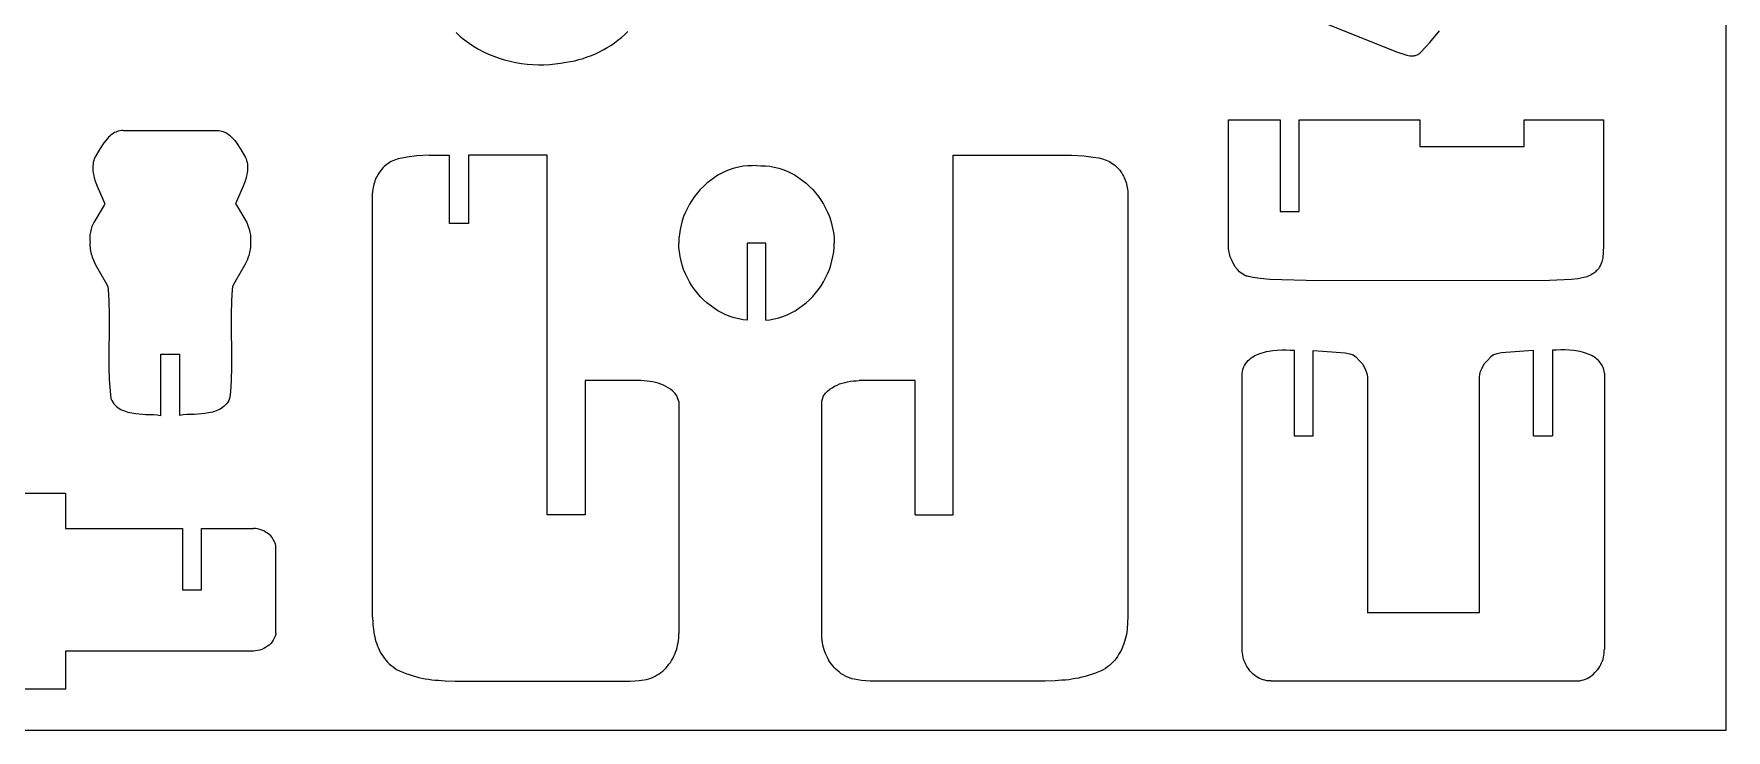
# Model space of a CAD drawing. Extents: x -103 to 103, y -133 to 133.
# Drawn here: x -0.1 to 103.5, y -133.2 to -90.6 of the extents above; entities that cross this region are included whole.
import ezdxf

# ---------------------------------------------------------------- set-up
doc = ezdxf.new("R2010")
doc.units = 0
doc.header["$MEASUREMENT"] = 0
doc.layers.get('0').update_dxf_attribs({"linetype": 'CONTINUOUS'})

msp = doc.modelspace()

# ---------------------------------------------------------------- linework, layer by layer
for p, q in [((103.5, -133.17), (103.5, -6.83)), ((78.68, -89.82), (83.21, -91.64)), ((25.75, -90.5), (26, -90.73)), ((26, -90.73), (26.26, -90.95)), ((26.26, -90.95), (26.54, -91.15)), ((26.54, -91.15), (26.82, -91.34)), ((35.22, -91.28), (35.44, -91.13)), ((35.44, -91.13), (35.66, -90.97)), ((35.66, -90.97), (35.87, -90.8)), ((35.87, -90.8), (36.07, -90.62)), ((36.07, -90.62), (36.27, -90.44)), ((84.83, -91.67), (85.36, -91.11)), ((85.36, -91.11), (85.96, -90.4)), ((26.82, -91.34), (27.12, -91.51)), ((27.12, -91.51), (27.43, -91.67)), ((27.43, -91.67), (27.74, -91.82)), ((27.74, -91.82), (28.06, -91.95)), ((28.06, -91.95), (28.39, -92.06)), ((28.39, -92.06), (28.72, -92.17)), ((28.72, -92.17), (29.06, -92.25)), ((33.01, -92.22), (33.27, -92.15)), ((33.27, -92.15), (33.53, -92.08)), ((33.53, -92.08), (33.78, -91.99)), ((33.78, -91.99), (34.03, -91.9)), ((34.03, -91.9), (34.28, -91.79)), ((34.28, -91.79), (34.52, -91.68)), ((34.52, -91.68), (34.76, -91.56)), ((34.76, -91.56), (34.99, -91.42)), ((34.99, -91.42), (35.22, -91.28)), ((83.21, -91.64), (83.26, -91.66)), ((83.26, -91.66), (83.96, -91.89)), ((83.96, -91.89), (84.13, -91.92)), ((84.13, -91.92), (84.25, -91.93)), ((84.25, -91.93), (84.37, -91.92)), ((84.37, -91.92), (84.42, -91.91)), ((84.42, -91.91), (84.48, -91.9)), ((84.48, -91.9), (84.53, -91.88)), ((84.53, -91.88), (84.58, -91.86)), ((84.58, -91.86), (84.64, -91.83)), ((84.64, -91.83), (84.69, -91.8)), ((84.69, -91.8), (84.74, -91.76)), ((84.74, -91.76), (84.79, -91.72)), ((84.79, -91.72), (84.83, -91.67)), ((29.06, -92.25), (29.4, -92.33)), ((29.4, -92.33), (29.75, -92.39)), ((29.75, -92.39), (30.09, -92.43)), ((30.09, -92.43), (30.44, -92.46)), ((30.44, -92.46), (30.79, -92.47)), ((30.79, -92.47), (31.13, -92.47)), ((31.13, -92.47), (31.48, -92.45)), ((31.48, -92.45), (31.82, -92.42)), ((31.82, -92.42), (32.15, -92.37)), ((32.15, -92.37), (32.48, -92.31)), ((32.48, -92.31), (32.75, -92.27)), ((32.75, -92.27), (33.01, -92.22)), ((73.03, -103.73), (73.03, -95.83)), ((73.03, -95.83), (76.19, -95.83)), ((76.19, -95.83), (76.19, -101.44)), ((77.36, -101.44), (77.36, -95.83)), ((77.36, -95.83), (84.74, -95.83)), ((84.74, -95.83), (84.74, -97.47)), ((91.14, -95.83), (96, -95.83)), ((91.14, -97.47), (91.14, -95.83)), ((96, -95.83), (96, -103.5)), ((4.18, -97.25), (3.92, -97.65)), ((4.3, -97.1), (4.18, -97.25)), ((4.42, -96.96), (4.3, -97.1)), ((4.48, -96.89), (4.42, -96.96)), ((4.55, -96.83), (4.48, -96.89)), ((4.62, -96.77), (4.55, -96.83)), ((4.69, -96.72), (4.62, -96.77)), ((4.76, -96.67), (4.69, -96.72)), ((4.84, -96.62), (4.76, -96.67)), ((4.92, -96.59), (4.84, -96.62)), ((5, -96.55), (4.92, -96.59)), ((5.09, -96.53), (5, -96.55)), ((5.17, -96.51), (5.09, -96.53)), ((5.26, -96.49), (5.17, -96.51)), ((5.36, -96.49), (5.26, -96.49)), ((5.36, -96.49), (11.13, -96.49)), ((11.13, -96.49), (11.23, -96.49)), ((11.23, -96.49), (11.32, -96.51)), ((11.32, -96.51), (11.41, -96.53)), ((11.41, -96.53), (11.49, -96.55)), ((11.49, -96.55), (11.57, -96.59)), ((11.57, -96.59), (11.65, -96.62)), ((11.65, -96.62), (11.73, -96.67)), ((11.73, -96.67), (11.8, -96.72)), ((11.8, -96.72), (11.87, -96.77)), ((11.87, -96.77), (11.94, -96.83)), ((11.94, -96.83), (12.01, -96.89)), ((12.01, -96.89), (12.07, -96.96)), ((12.07, -96.96), (12.2, -97.1)), ((12.2, -97.1), (12.31, -97.25)), ((12.31, -97.25), (12.57, -97.65)), ((3.57, -98.33), (3.54, -98.44)), ((3.6, -98.23), (3.57, -98.33)), ((3.64, -98.13), (3.6, -98.23)), ((3.69, -98.03), (3.64, -98.13)), ((3.92, -97.65), (3.69, -98.03)), ((12.57, -97.65), (12.8, -98.03)), ((12.8, -98.03), (12.85, -98.13)), ((12.85, -98.13), (12.89, -98.23)), ((12.89, -98.23), (12.92, -98.33)), ((12.92, -98.33), (12.95, -98.44)), ((21.78, -98.39), (21.68, -98.44)), ((21.87, -98.34), (21.78, -98.39)), ((21.97, -98.3), (21.87, -98.34)), ((22.2, -98.23), (21.97, -98.3)), ((22.42, -98.18), (22.2, -98.23)), ((22.76, -98.11), (22.42, -98.18)), ((23.34, -98.04), (22.76, -98.11)), ((24.1, -98), (23.34, -98.04)), ((24.1, -98), (25.34, -98)), ((25.34, -102.17), (25.34, -98)), ((31.33, -98), (26.5, -98)), ((26.5, -98), (26.5, -102.17)), ((31.33, -120), (31.33, -98)), ((56.18, -120), (56.18, -98)), ((56.18, -98), (63.42, -98)), ((63.42, -98), (64.17, -98.04)), ((64.17, -98.04), (64.75, -98.11)), ((64.75, -98.11), (65.09, -98.17)), ((65.09, -98.17), (65.32, -98.23)), ((65.32, -98.23), (65.54, -98.3)), ((65.54, -98.3), (65.64, -98.34)), ((65.64, -98.34), (65.74, -98.39)), ((65.74, -98.39), (65.83, -98.44)), ((84.74, -97.47), (91.14, -97.47)), ((3.52, -98.64), (3.51, -98.75)), ((3.51, -98.75), (3.51, -98.85)), ((3.51, -98.85), (3.52, -98.96)), ((3.53, -98.54), (3.52, -98.64)), ((3.52, -98.96), (3.53, -99.06)), ((3.54, -98.44), (3.53, -98.54)), ((3.53, -99.06), (3.55, -99.17)), ((3.55, -99.17), (3.57, -99.27)), ((3.57, -99.27), (3.6, -99.38)), ((3.6, -99.38), (3.66, -99.59)), ((12.9, -99.38), (12.83, -99.59)), ((12.92, -99.27), (12.9, -99.38)), ((12.94, -99.17), (12.92, -99.27)), ((12.96, -99.06), (12.94, -99.17)), ((12.95, -98.44), (12.97, -98.54)), ((12.97, -98.96), (12.96, -99.06)), ((12.97, -98.54), (12.98, -98.64)), ((12.98, -98.85), (12.97, -98.96)), ((12.98, -98.64), (12.98, -98.75)), ((12.98, -98.75), (12.98, -98.85)), ((20.86, -99.37), (20.82, -99.47)), ((20.91, -99.28), (20.86, -99.37)), ((20.96, -99.19), (20.91, -99.28)), ((21.02, -99.1), (20.96, -99.19)), ((21.08, -99.01), (21.02, -99.1)), ((21.14, -98.93), (21.08, -99.01)), ((21.2, -98.85), (21.14, -98.93)), ((21.27, -98.77), (21.2, -98.85)), ((21.35, -98.69), (21.27, -98.77)), ((21.43, -98.63), (21.35, -98.69)), ((21.51, -98.56), (21.43, -98.63)), ((21.59, -98.5), (21.51, -98.56)), ((21.68, -98.44), (21.59, -98.5)), ((41.54, -99.38), (41.32, -99.54)), ((41.77, -99.23), (41.54, -99.38)), ((42.02, -99.1), (41.77, -99.23)), ((42.26, -98.98), (42.02, -99.1)), ((42.52, -98.88), (42.26, -98.98)), ((42.78, -98.8), (42.52, -98.88)), ((43.05, -98.73), (42.78, -98.8)), ((43.32, -98.68), (43.05, -98.73)), ((43.6, -98.65), (43.32, -98.68)), ((43.88, -98.64), (43.6, -98.65)), ((44.14, -98.63), (43.88, -98.64)), ((44.14, -98.63), (44.4, -98.64)), ((44.4, -98.64), (44.68, -98.65)), ((44.68, -98.65), (44.96, -98.68)), ((44.96, -98.68), (45.23, -98.73)), ((45.23, -98.73), (45.5, -98.8)), ((45.5, -98.8), (45.76, -98.88)), ((45.76, -98.88), (46.02, -98.98)), ((46.02, -98.98), (46.27, -99.1)), ((46.27, -99.1), (46.51, -99.23)), ((46.51, -99.23), (46.74, -99.38)), ((46.74, -99.38), (46.96, -99.54)), ((65.83, -98.44), (65.92, -98.5)), ((65.92, -98.5), (66.01, -98.56)), ((66.01, -98.56), (66.09, -98.62)), ((66.09, -98.62), (66.16, -98.69)), ((66.16, -98.69), (66.24, -98.77)), ((66.24, -98.77), (66.31, -98.84)), ((66.31, -98.84), (66.38, -98.92)), ((66.38, -98.92), (66.44, -99.01)), ((66.44, -99.01), (66.5, -99.09)), ((66.5, -99.09), (66.55, -99.18)), ((66.55, -99.18), (66.6, -99.28)), ((66.6, -99.28), (66.65, -99.37)), ((66.65, -99.37), (66.69, -99.47)), ((3.66, -99.59), (3.77, -99.9)), ((3.77, -99.9), (4.12, -100.69)), ((12.72, -99.9), (12.37, -100.69)), ((12.83, -99.59), (12.72, -99.9)), ((20.64, -100.19), (20.63, -100.3)), ((20.63, -126.25), (20.63, -100.3)), ((20.65, -100.09), (20.64, -100.19)), ((20.67, -99.98), (20.65, -100.09)), ((20.69, -99.88), (20.67, -99.98)), ((20.72, -99.77), (20.69, -99.88)), ((20.75, -99.67), (20.72, -99.77)), ((20.78, -99.57), (20.75, -99.67)), ((20.82, -99.47), (20.78, -99.57)), ((40.52, -100.31), (40.35, -100.53)), ((40.7, -100.1), (40.52, -100.31)), ((40.9, -99.91), (40.7, -100.1)), ((41.1, -99.72), (40.9, -99.91)), ((41.32, -99.54), (41.1, -99.72)), ((46.96, -99.54), (47.18, -99.72)), ((47.18, -99.72), (47.38, -99.91)), ((47.38, -99.91), (47.58, -100.1)), ((47.58, -100.1), (47.76, -100.31)), ((47.76, -100.31), (47.93, -100.53)), ((66.69, -99.47), (66.73, -99.57)), ((66.73, -99.57), (66.76, -99.67)), ((66.76, -99.67), (66.79, -99.77)), ((66.79, -99.77), (66.82, -99.87)), ((66.82, -99.87), (66.84, -99.98)), ((66.84, -99.98), (66.86, -100.08)), ((66.86, -100.08), (66.87, -100.19)), ((66.87, -100.19), (66.88, -100.3)), ((66.88, -100.3), (66.88, -126.25)), ((4.2, -101.05), (3.57, -102.12)), ((4.12, -100.69), (4.24, -100.97)), ((4.24, -100.97), (4.2, -101.05)), ((12.37, -100.69), (12.25, -100.97)), ((12.25, -100.97), (12.3, -101.05)), ((12.3, -101.05), (12.93, -102.12)), ((39.79, -101.49), (39.68, -101.75)), ((39.91, -101.24), (39.79, -101.49)), ((40.04, -101), (39.91, -101.24)), ((40.19, -100.76), (40.04, -101)), ((40.35, -100.53), (40.19, -100.76)), ((47.93, -100.53), (48.09, -100.76)), ((48.09, -100.76), (48.24, -101)), ((48.24, -101), (48.37, -101.24)), ((48.37, -101.24), (48.49, -101.49)), ((48.49, -101.49), (48.6, -101.75)), ((76.19, -101.44), (77.36, -101.44)), ((3.41, -102.53), (3.36, -102.7)), ((3.46, -102.37), (3.41, -102.53)), ((3.57, -102.12), (3.46, -102.37)), ((12.93, -102.12), (13.03, -102.37)), ((13.03, -102.37), (13.09, -102.53)), ((13.09, -102.53), (13.13, -102.7)), ((26.5, -102.17), (25.34, -102.17)), ((39.46, -102.55), (39.42, -102.82)), ((39.52, -102.28), (39.46, -102.55)), ((39.59, -102.01), (39.52, -102.28)), ((39.68, -101.75), (39.59, -102.01)), ((48.6, -101.75), (48.69, -102.01)), ((48.69, -102.01), (48.76, -102.28)), ((48.76, -102.28), (48.82, -102.55)), ((48.82, -102.55), (48.87, -102.82)), ((3.33, -102.87), (3.32, -102.96)), ((3.32, -102.96), (3.32, -103.05)), ((3.32, -103.05), (3.32, -103.14)), ((3.32, -103.14), (3.33, -103.24)), ((3.35, -102.79), (3.33, -102.87)), ((3.33, -103.24), (3.34, -103.33)), ((3.34, -103.33), (3.33, -103.44)), ((3.33, -103.44), (3.33, -103.54)), ((3.33, -103.54), (3.34, -103.65)), ((3.36, -102.7), (3.35, -102.79)), ((13.13, -102.7), (13.15, -102.79)), ((13.15, -102.79), (13.16, -102.87)), ((13.16, -102.87), (13.17, -102.96)), ((13.17, -103.24), (13.16, -103.33)), ((13.16, -103.33), (13.16, -103.44)), ((13.16, -103.44), (13.16, -103.54)), ((13.16, -103.54), (13.16, -103.65)), ((13.17, -102.96), (13.17, -103.05)), ((13.17, -103.05), (13.17, -103.14)), ((13.17, -103.14), (13.17, -103.24)), ((39.39, -103.1), (39.38, -103.37)), ((39.39, -103.65), (39.38, -103.37)), ((39.42, -102.82), (39.39, -103.1)), ((43.56, -103.37), (43.56, -108.09)), ((44.72, -103.37), (43.56, -103.37)), ((44.72, -108.09), (44.72, -103.37)), ((48.87, -102.82), (48.89, -103.1)), ((48.89, -103.1), (48.9, -103.37)), ((48.89, -103.65), (48.9, -103.37)), ((96, -103.56), (95.94, -104.28)), ((96, -103.5), (96, -103.56)), ((3.34, -103.65), (3.35, -103.75)), ((3.35, -103.75), (3.36, -103.85)), ((3.36, -103.85), (3.38, -103.95)), ((3.38, -103.95), (3.41, -104.05)), ((3.41, -104.05), (3.44, -104.14)), ((3.44, -104.14), (3.47, -104.24)), ((3.47, -104.24), (3.55, -104.42)), ((3.55, -104.42), (3.68, -104.7)), ((12.95, -104.42), (12.82, -104.7)), ((13.02, -104.24), (12.95, -104.42)), ((13.06, -104.14), (13.02, -104.24)), ((13.08, -104.05), (13.06, -104.14)), ((13.11, -103.95), (13.08, -104.05)), ((13.13, -103.85), (13.11, -103.95)), ((13.15, -103.75), (13.13, -103.85)), ((13.16, -103.65), (13.15, -103.75)), ((39.42, -103.92), (39.39, -103.65)), ((39.46, -104.2), (39.42, -103.92)), ((39.52, -104.47), (39.46, -104.2)), ((39.59, -104.73), (39.52, -104.47)), ((48.69, -104.73), (48.76, -104.47)), ((48.76, -104.47), (48.82, -104.2)), ((48.82, -104.2), (48.87, -103.92)), ((48.87, -103.92), (48.89, -103.65)), ((73.14, -104.21), (73.03, -103.73)), ((73.26, -104.47), (73.14, -104.21)), ((73.43, -104.8), (73.26, -104.47)), ((95.88, -104.53), (95.81, -104.72)), ((95.94, -104.28), (95.88, -104.53)), ((3.68, -104.7), (4.29, -105.76)), ((12.82, -104.7), (12.2, -105.76)), ((39.68, -104.99), (39.59, -104.73)), ((39.79, -105.25), (39.68, -104.99)), ((39.91, -105.5), (39.79, -105.25)), ((40.04, -105.75), (39.91, -105.5)), ((48.24, -105.75), (48.37, -105.5)), ((48.37, -105.5), (48.49, -105.25)), ((48.49, -105.25), (48.6, -104.99)), ((48.6, -104.99), (48.69, -104.73)), ((73.59, -105), (73.43, -104.8)), ((73.71, -105.14), (73.59, -105)), ((73.81, -105.21), (73.71, -105.14)), ((73.91, -105.28), (73.81, -105.21)), ((74.02, -105.34), (73.91, -105.28)), ((74.07, -105.37), (74.02, -105.34)), ((74.13, -105.39), (74.07, -105.37)), ((74.19, -105.4), (74.13, -105.39)), ((74.26, -105.42), (74.19, -105.4)), ((74.55, -105.48), (74.26, -105.42)), ((74.98, -105.55), (74.55, -105.48)), ((75.57, -105.61), (74.98, -105.55)), ((78.52, -105.68), (75.57, -105.61)), ((92.69, -105.67), (78.52, -105.68)), ((94.04, -105.61), (92.69, -105.67)), ((94.42, -105.57), (94.04, -105.61)), ((94.61, -105.53), (94.42, -105.57)), ((94.79, -105.49), (94.61, -105.53)), ((94.88, -105.46), (94.79, -105.49)), ((94.97, -105.43), (94.88, -105.46)), ((95.06, -105.39), (94.97, -105.43)), ((95.15, -105.35), (95.06, -105.39)), ((95.23, -105.31), (95.15, -105.35)), ((95.32, -105.26), (95.23, -105.31)), ((95.4, -105.21), (95.32, -105.26)), ((95.45, -105.17), (95.4, -105.21)), ((95.51, -105.13), (95.45, -105.17)), ((95.55, -105.08), (95.51, -105.13)), ((95.6, -105.04), (95.55, -105.08)), ((95.68, -104.94), (95.6, -105.04)), ((95.75, -104.83), (95.68, -104.94)), ((95.81, -104.72), (95.75, -104.83)), ((4.29, -105.76), (4.43, -106.03)), ((4.43, -106.03), (4.47, -106.5)), ((4.47, -106.5), (4.49, -106.97)), ((12.03, -106.5), (12, -106.97)), ((12.07, -106.03), (12.03, -106.5)), ((12.2, -105.76), (12.07, -106.03)), ((40.19, -105.98), (40.04, -105.75)), ((40.35, -106.21), (40.19, -105.98)), ((40.52, -106.43), (40.35, -106.21)), ((40.7, -106.64), (40.52, -106.43)), ((40.9, -106.84), (40.7, -106.64)), ((47.38, -106.84), (47.58, -106.64)), ((47.58, -106.64), (47.76, -106.43)), ((47.76, -106.43), (47.93, -106.21)), ((47.93, -106.21), (48.09, -105.98)), ((48.09, -105.98), (48.24, -105.75)), ((4.49, -106.97), (4.51, -107.68)), ((4.51, -107.68), (4.5, -111)), ((12, -106.97), (11.98, -107.68)), ((11.98, -107.68), (12, -111)), ((41.1, -107.02), (40.9, -106.84)), ((41.32, -107.2), (41.1, -107.02)), ((41.54, -107.36), (41.32, -107.2)), ((41.77, -107.51), (41.54, -107.36)), ((42.02, -107.64), (41.77, -107.51)), ((42.26, -107.76), (42.02, -107.64)), ((46.02, -107.76), (46.27, -107.64)), ((46.27, -107.64), (46.51, -107.51)), ((46.51, -107.51), (46.74, -107.36)), ((46.74, -107.36), (46.96, -107.2)), ((46.96, -107.2), (47.18, -107.02)), ((47.18, -107.02), (47.38, -106.84)), ((42.52, -107.86), (42.26, -107.76)), ((42.78, -107.95), (42.52, -107.86)), ((43.05, -108.01), (42.78, -107.95)), ((43.32, -108.06), (43.05, -108.01)), ((43.56, -108.09), (43.32, -108.06)), ((44.72, -108.09), (44.96, -108.06)), ((44.96, -108.06), (45.23, -108.01)), ((45.23, -108.01), (45.5, -107.95)), ((45.5, -107.95), (45.76, -107.86)), ((45.76, -107.86), (46.02, -107.76)), ((7.67, -113.92), (7.67, -110.17)), ((7.67, -110.17), (8.83, -110.17)), ((8.83, -113.92), (8.83, -110.17)), ((74.02, -110.86), (74.09, -110.75)), ((74.09, -110.75), (74.16, -110.66)), ((74.16, -110.66), (74.24, -110.56)), ((74.24, -110.56), (74.33, -110.48)), ((74.33, -110.48), (74.43, -110.4)), ((74.43, -110.4), (74.53, -110.33)), ((74.53, -110.33), (74.63, -110.27)), ((74.63, -110.27), (74.74, -110.21)), ((74.74, -110.21), (74.86, -110.16)), ((74.86, -110.16), (74.98, -110.12)), ((74.98, -110.12), (75.1, -110.08)), ((75.1, -110.08), (75.23, -110.04)), ((75.23, -110.04), (75.35, -110.01)), ((75.35, -110.01), (75.49, -109.98)), ((75.49, -109.98), (75.62, -109.96)), ((75.62, -109.96), (75.75, -109.95)), ((75.75, -109.95), (76.02, -109.92)), ((76.02, -109.92), (76.29, -109.91)), ((76.29, -109.91), (76.55, -109.91)), ((76.55, -109.91), (76.8, -109.92)), ((76.8, -109.92), (77.05, -109.93)), ((77.05, -109.93), (77.05, -115.17)), ((78.21, -109.95), (78.8, -109.98)), ((78.21, -115.17), (78.21, -109.95)), ((78.8, -109.98), (80.18, -110.08)), ((80.18, -110.08), (80.46, -110.15)), ((80.46, -110.15), (80.67, -110.22)), ((80.67, -110.22), (80.82, -110.34)), ((80.82, -110.34), (81.06, -110.57)), ((81.06, -110.57), (81.23, -110.77)), ((81.23, -110.77), (81.34, -110.94)), ((88.69, -110.77), (88.59, -110.94)), ((88.86, -110.57), (88.69, -110.77)), ((89.1, -110.34), (88.86, -110.57)), ((89.25, -110.22), (89.1, -110.34)), ((89.46, -110.15), (89.25, -110.22)), ((89.74, -110.08), (89.46, -110.15)), ((91.12, -109.98), (89.74, -110.08)), ((91.71, -109.95), (91.12, -109.98)), ((91.71, -115.17), (91.71, -109.95)), ((93.12, -109.92), (92.87, -109.93)), ((92.87, -109.93), (92.87, -115.17)), ((93.37, -109.91), (93.12, -109.92)), ((93.64, -109.91), (93.37, -109.91)), ((93.9, -109.92), (93.64, -109.91)), ((94.17, -109.95), (93.9, -109.92)), ((94.3, -109.96), (94.17, -109.95)), ((94.44, -109.98), (94.3, -109.96)), ((94.57, -110.01), (94.44, -109.98)), ((94.7, -110.04), (94.57, -110.01)), ((94.82, -110.08), (94.7, -110.04)), ((94.94, -110.12), (94.82, -110.08)), ((95.06, -110.16), (94.94, -110.12)), ((95.18, -110.21), (95.06, -110.16)), ((95.29, -110.27), (95.18, -110.21)), ((95.39, -110.33), (95.29, -110.27)), ((95.5, -110.4), (95.39, -110.33)), ((95.59, -110.48), (95.5, -110.4)), ((95.68, -110.56), (95.59, -110.48)), ((95.76, -110.66), (95.68, -110.56)), ((95.83, -110.75), (95.76, -110.66)), ((95.9, -110.86), (95.83, -110.75)), ((4.5, -111), (4.52, -111.71)), ((4.52, -111.71), (4.55, -112.19)), ((11.98, -111.71), (11.95, -112.19)), ((12, -111), (11.98, -111.71)), ((37.08, -111.79), (33.66, -111.79)), ((33.66, -111.79), (33.66, -120)), ((37.26, -111.8), (37.08, -111.79)), ((37.44, -111.82), (37.26, -111.8)), ((37.62, -111.84), (37.44, -111.82)), ((37.79, -111.86), (37.62, -111.84)), ((37.96, -111.9), (37.79, -111.86)), ((49.56, -111.9), (49.72, -111.86)), ((49.72, -111.86), (49.9, -111.83)), ((49.9, -111.83), (50.07, -111.81)), ((50.07, -111.81), (50.25, -111.8)), ((50.25, -111.8), (50.43, -111.79)), ((53.85, -111.79), (50.43, -111.79)), ((53.85, -120), (53.85, -111.79)), ((73.88, -111.36), (73.92, -111.1)), ((73.88, -128.21), (73.88, -111.36)), ((73.92, -111.1), (73.96, -110.98)), ((73.96, -110.98), (74.02, -110.86)), ((81.34, -110.94), (81.42, -111.12)), ((81.42, -111.12), (81.49, -111.3)), ((81.49, -111.3), (81.52, -111.43)), ((81.52, -111.43), (81.55, -111.56)), ((81.55, -111.56), (81.55, -111.82)), ((81.55, -111.82), (81.55, -126)), ((88.4, -111.43), (88.38, -111.56)), ((88.38, -111.56), (88.38, -111.82)), ((88.38, -111.82), (88.38, -126)), ((88.43, -111.3), (88.4, -111.43)), ((88.5, -111.12), (88.43, -111.3)), ((88.59, -110.94), (88.5, -111.12)), ((95.96, -110.98), (95.9, -110.86)), ((96.01, -111.1), (95.96, -110.98)), ((96.05, -111.36), (96.01, -111.1)), ((96.05, -111.36), (96.05, -128.21)), ((4.55, -112.19), (4.59, -112.66)), ((4.59, -112.66), (4.61, -112.89)), ((4.61, -112.89), (4.67, -113.01)), ((11.88, -112.89), (11.83, -113.01)), ((11.91, -112.66), (11.88, -112.89)), ((11.95, -112.19), (11.91, -112.66)), ((38.12, -111.94), (37.96, -111.9)), ((38.29, -112), (38.12, -111.94)), ((38.44, -112.06), (38.29, -112)), ((38.59, -112.14), (38.44, -112.06)), ((38.74, -112.22), (38.59, -112.14)), ((38.88, -112.32), (38.74, -112.22)), ((39.02, -112.44), (38.88, -112.32)), ((39.15, -112.57), (39.02, -112.44)), ((39.27, -112.71), (39.15, -112.57)), ((39.39, -113.06), (39.27, -112.71)), ((48.13, -113.05), (48.24, -112.71)), ((48.24, -112.71), (48.36, -112.56)), ((48.36, -112.56), (48.49, -112.43)), ((48.49, -112.43), (48.63, -112.32)), ((48.63, -112.32), (48.77, -112.22)), ((48.77, -112.22), (48.92, -112.13)), ((48.92, -112.13), (49.07, -112.06)), ((49.07, -112.06), (49.23, -111.99)), ((49.23, -111.99), (49.39, -111.94)), ((49.39, -111.94), (49.56, -111.9)), ((4.67, -113.01), (4.73, -113.11)), ((4.73, -113.11), (4.8, -113.2)), ((4.8, -113.2), (4.87, -113.29)), ((4.87, -113.29), (4.95, -113.37)), ((4.95, -113.37), (5.04, -113.44)), ((5.04, -113.44), (5.13, -113.5)), ((5.13, -113.5), (5.23, -113.55)), ((5.23, -113.55), (5.33, -113.6)), ((5.33, -113.6), (5.44, -113.64)), ((5.44, -113.64), (5.55, -113.68)), ((5.55, -113.68), (5.66, -113.71)), ((5.66, -113.71), (5.78, -113.74)), ((5.78, -113.74), (5.9, -113.76)), ((5.9, -113.76), (6.14, -113.8)), ((6.14, -113.8), (6.75, -113.85)), ((6.75, -113.85), (7.23, -113.87)), ((7.23, -113.87), (7.45, -113.89)), ((7.45, -113.89), (7.56, -113.9)), ((7.56, -113.9), (7.67, -113.92)), ((8.94, -113.9), (8.83, -113.92)), ((9.04, -113.89), (8.94, -113.9)), ((9.26, -113.87), (9.04, -113.89)), ((9.74, -113.85), (9.26, -113.87)), ((10.36, -113.8), (9.74, -113.85)), ((10.6, -113.76), (10.36, -113.8)), ((10.72, -113.74), (10.6, -113.76)), ((10.83, -113.71), (10.72, -113.74)), ((10.95, -113.68), (10.83, -113.71)), ((11.06, -113.64), (10.95, -113.68)), ((11.16, -113.6), (11.06, -113.64)), ((11.26, -113.55), (11.16, -113.6)), ((11.36, -113.5), (11.26, -113.55)), ((11.45, -113.44), (11.36, -113.5)), ((11.54, -113.37), (11.45, -113.44)), ((11.62, -113.29), (11.54, -113.37)), ((11.7, -113.2), (11.62, -113.29)), ((11.77, -113.11), (11.7, -113.2)), ((11.83, -113.01), (11.77, -113.11)), ((39.39, -113.06), (39.39, -127.26)), ((48.13, -127.26), (48.13, -113.05)), ((77.05, -115.17), (78.21, -115.17)), ((91.71, -115.17), (92.87, -115.17)), ((-3.33, -118.66), (1.83, -118.67)), ((1.83, -118.67), (1.83, -120.83)), ((33.66, -120), (31.33, -120)), ((53.85, -120), (56.18, -120)), ((1.83, -120.83), (9, -120.83)), ((9, -120.83), (9, -124.58)), ((10.16, -120.83), (13.34, -120.83)), ((10.16, -124.58), (10.16, -120.83)), ((13.47, -120.84), (13.34, -120.83)), ((13.6, -120.86), (13.47, -120.84)), ((13.73, -120.89), (13.6, -120.86)), ((13.86, -120.93), (13.73, -120.89)), ((13.98, -120.98), (13.86, -120.93)), ((14.09, -121.05), (13.98, -120.98)), ((14.2, -121.12), (14.09, -121.05)), ((14.31, -121.2), (14.2, -121.12)), ((14.4, -121.29), (14.31, -121.2)), ((14.49, -121.39), (14.4, -121.29)), ((14.56, -121.5), (14.49, -121.39)), ((14.62, -121.61), (14.56, -121.5)), ((14.67, -121.74), (14.62, -121.61)), ((14.69, -121.8), (14.67, -121.74)), ((14.71, -121.87), (14.69, -121.8)), ((14.72, -121.93), (14.71, -121.87)), ((14.72, -127.23), (14.72, -121.93)), ((9, -124.58), (10.16, -124.58)), ((20.63, -126.25), (20.65, -126.58)), ((66.88, -126.25), (66.86, -126.57)), ((88.38, -126), (81.55, -126)), ((14.67, -127.42), (14.62, -127.55)), ((14.69, -127.36), (14.67, -127.42)), ((14.71, -127.3), (14.69, -127.36)), ((14.72, -127.23), (14.71, -127.3)), ((20.65, -126.58), (20.66, -126.73)), ((20.66, -126.73), (20.67, -126.87)), ((20.67, -126.87), (20.69, -127.02)), ((20.69, -127.02), (20.71, -127.17)), ((20.71, -127.17), (20.74, -127.32)), ((20.74, -127.32), (20.77, -127.46)), ((39.38, -127.55), (39.39, -127.4)), ((39.39, -127.4), (39.39, -127.26)), ((48.13, -127.4), (48.13, -127.26)), ((48.14, -127.54), (48.13, -127.4)), ((66.78, -127.32), (66.75, -127.46)), ((66.8, -127.17), (66.78, -127.32)), ((66.83, -127.02), (66.8, -127.17)), ((66.84, -126.87), (66.83, -127.02)), ((66.86, -126.72), (66.84, -126.87)), ((66.86, -126.57), (66.86, -126.72)), ((1.83, -128.33), (1.83, -130.66)), ((13.34, -128.33), (1.83, -128.33)), ((13.47, -128.32), (13.34, -128.33)), ((13.6, -128.3), (13.47, -128.32)), ((13.73, -128.27), (13.6, -128.3)), ((13.86, -128.23), (13.73, -128.27)), ((13.98, -128.18), (13.86, -128.23)), ((14.09, -128.12), (13.98, -128.18)), ((14.2, -128.04), (14.09, -128.12)), ((14.31, -127.96), (14.2, -128.04)), ((14.4, -127.87), (14.31, -127.96)), ((14.49, -127.77), (14.4, -127.87)), ((14.56, -127.66), (14.49, -127.77)), ((14.62, -127.55), (14.56, -127.66)), ((20.77, -127.46), (20.8, -127.61)), ((20.8, -127.61), (20.84, -127.75)), ((20.84, -127.75), (20.89, -127.89)), ((20.89, -127.89), (20.94, -128.03)), ((20.94, -128.03), (21, -128.16)), ((21, -128.16), (21.06, -128.3)), ((21.06, -128.3), (21.13, -128.43)), ((21.13, -128.43), (21.2, -128.55)), ((39.14, -128.52), (39.19, -128.39)), ((39.19, -128.39), (39.24, -128.25)), ((39.24, -128.25), (39.28, -128.11)), ((39.28, -128.11), (39.31, -127.97)), ((39.31, -127.97), (39.34, -127.83)), ((39.34, -127.83), (39.36, -127.69)), ((39.36, -127.69), (39.38, -127.55)), ((48.15, -127.69), (48.14, -127.54)), ((48.17, -127.83), (48.15, -127.69)), ((48.2, -127.97), (48.17, -127.83)), ((48.24, -128.11), (48.2, -127.97)), ((48.28, -128.25), (48.24, -128.11)), ((48.32, -128.38), (48.28, -128.25)), ((48.38, -128.52), (48.32, -128.38)), ((66.39, -128.42), (66.31, -128.55)), ((66.46, -128.29), (66.39, -128.42)), ((66.52, -128.16), (66.46, -128.29)), ((66.57, -128.03), (66.52, -128.16)), ((66.63, -127.89), (66.57, -128.03)), ((66.67, -127.75), (66.63, -127.89)), ((66.71, -127.61), (66.67, -127.75)), ((66.75, -127.46), (66.71, -127.61)), ((73.88, -128.33), (73.88, -128.21)), ((73.89, -128.45), (73.88, -128.33)), ((73.91, -128.58), (73.89, -128.45)), ((96.02, -128.58), (96.03, -128.45)), ((96.03, -128.45), (96.04, -128.33)), ((96.04, -128.33), (96.05, -128.21)), ((21.2, -128.55), (21.28, -128.67)), ((21.28, -128.67), (21.37, -128.79)), ((21.37, -128.79), (21.46, -128.9)), ((21.46, -128.9), (21.56, -129.01)), ((21.56, -129.01), (21.66, -129.11)), ((21.66, -129.11), (21.77, -129.21)), ((21.77, -129.21), (21.89, -129.3)), ((21.89, -129.3), (22.02, -129.39)), ((22.02, -129.39), (22.15, -129.47)), ((22.15, -129.47), (22.29, -129.54)), ((38.4, -129.55), (38.51, -129.45)), ((38.51, -129.45), (38.6, -129.35)), ((38.6, -129.35), (38.7, -129.25)), ((38.7, -129.25), (38.78, -129.14)), ((38.78, -129.14), (38.87, -129.02)), ((38.87, -129.02), (38.94, -128.9)), ((38.94, -128.9), (39.01, -128.78)), ((39.01, -128.78), (39.08, -128.65)), ((39.08, -128.65), (39.14, -128.52)), ((48.44, -128.65), (48.38, -128.52)), ((48.5, -128.77), (48.44, -128.65)), ((48.57, -128.9), (48.5, -128.77)), ((48.65, -129.02), (48.57, -128.9)), ((48.73, -129.13), (48.65, -129.02)), ((48.82, -129.24), (48.73, -129.13)), ((48.91, -129.35), (48.82, -129.24)), ((49.01, -129.45), (48.91, -129.35)), ((49.11, -129.54), (49.01, -129.45)), ((65.37, -129.47), (65.23, -129.54)), ((65.5, -129.39), (65.37, -129.47)), ((65.62, -129.3), (65.5, -129.39)), ((65.74, -129.21), (65.62, -129.3)), ((65.85, -129.11), (65.74, -129.21)), ((65.96, -129.01), (65.85, -129.11)), ((66.06, -128.9), (65.96, -129.01)), ((66.15, -128.79), (66.06, -128.9)), ((66.23, -128.67), (66.15, -128.79)), ((66.31, -128.55), (66.23, -128.67)), ((73.93, -128.7), (73.91, -128.58)), ((73.96, -128.82), (73.93, -128.7)), ((74, -128.93), (73.96, -128.82)), ((74.05, -129.05), (74, -128.93)), ((74.1, -129.16), (74.05, -129.05)), ((74.16, -129.27), (74.1, -129.16)), ((74.23, -129.37), (74.16, -129.27)), ((74.3, -129.47), (74.23, -129.37)), ((74.37, -129.56), (74.3, -129.47)), ((95.55, -129.56), (95.63, -129.47)), ((95.63, -129.47), (95.7, -129.37)), ((95.7, -129.37), (95.76, -129.27)), ((95.76, -129.27), (95.82, -129.16)), ((95.82, -129.16), (95.87, -129.05)), ((95.87, -129.05), (95.92, -128.93)), ((95.92, -128.93), (95.96, -128.82)), ((95.96, -128.82), (95.99, -128.7)), ((95.99, -128.7), (96.02, -128.58)), ((22.29, -129.54), (22.48, -129.63)), ((22.48, -129.63), (22.67, -129.7)), ((22.67, -129.7), (22.87, -129.77)), ((22.87, -129.77), (23.06, -129.83)), ((23.06, -129.83), (23.26, -129.89)), ((23.26, -129.89), (23.46, -129.94)), ((23.46, -129.94), (23.66, -129.98)), ((23.66, -129.98), (23.86, -130.02)), ((23.86, -130.02), (24.06, -130.05)), ((24.06, -130.05), (24.26, -130.08)), ((24.26, -130.08), (24.47, -130.1)), ((24.47, -130.1), (24.67, -130.12)), ((24.67, -130.12), (25.08, -130.15)), ((25.08, -130.15), (25.7, -130.18)), ((25.7, -130.18), (36.41, -130.17)), ((36.41, -130.17), (36.95, -130.13)), ((36.95, -130.13), (37.4, -130.06)), ((37.4, -130.06), (37.54, -130.02)), ((37.54, -130.02), (37.68, -129.98)), ((37.68, -129.98), (37.81, -129.92)), ((37.81, -129.92), (37.94, -129.86)), ((37.94, -129.86), (38.06, -129.79)), ((38.06, -129.79), (38.18, -129.72)), ((38.18, -129.72), (38.29, -129.64)), ((38.29, -129.64), (38.4, -129.55)), ((49.22, -129.63), (49.11, -129.54)), ((49.33, -129.72), (49.22, -129.63)), ((49.45, -129.79), (49.33, -129.72)), ((49.58, -129.86), (49.45, -129.79)), ((49.71, -129.92), (49.58, -129.86)), ((49.84, -129.97), (49.71, -129.92)), ((49.98, -130.02), (49.84, -129.97)), ((50.12, -130.05), (49.98, -130.02)), ((50.57, -130.13), (50.12, -130.05)), ((51.1, -130.17), (50.57, -130.13)), ((61.82, -130.17), (51.1, -130.17)), ((62.43, -130.15), (61.82, -130.17)), ((62.84, -130.12), (62.43, -130.15)), ((63.05, -130.1), (62.84, -130.12)), ((63.25, -130.08), (63.05, -130.1)), ((63.45, -130.05), (63.25, -130.08)), ((63.66, -130.01), (63.45, -130.05)), ((63.86, -129.98), (63.66, -130.01)), ((64.06, -129.93), (63.86, -129.98)), ((64.25, -129.88), (64.06, -129.93)), ((64.45, -129.83), (64.25, -129.88)), ((64.65, -129.77), (64.45, -129.83)), ((64.84, -129.7), (64.65, -129.77)), ((65.04, -129.62), (64.84, -129.7)), ((65.23, -129.54), (65.04, -129.62)), ((74.45, -129.65), (74.37, -129.56)), ((74.54, -129.74), (74.45, -129.65)), ((74.63, -129.81), (74.54, -129.74)), ((74.73, -129.88), (74.63, -129.81)), ((74.83, -129.95), (74.73, -129.88)), ((74.93, -130), (74.83, -129.95)), ((75.04, -130.05), (74.93, -130)), ((75.15, -130.09), (75.04, -130.05)), ((75.26, -130.12), (75.15, -130.09)), ((75.38, -130.15), (75.26, -130.12)), ((75.5, -130.16), (75.38, -130.15)), ((75.62, -130.16), (75.5, -130.16)), ((75.62, -130.16), (94.3, -130.16)), ((94.3, -130.16), (94.42, -130.16)), ((94.42, -130.16), (94.54, -130.15)), ((94.54, -130.15), (94.66, -130.12)), ((94.66, -130.12), (94.77, -130.09)), ((94.77, -130.09), (94.88, -130.05)), ((94.88, -130.05), (94.99, -130)), ((94.99, -130), (95.1, -129.95)), ((95.1, -129.95), (95.2, -129.88)), ((95.2, -129.88), (95.29, -129.81)), ((95.29, -129.81), (95.38, -129.74)), ((95.38, -129.74), (95.47, -129.65)), ((95.47, -129.65), (95.55, -129.56)), ((1.83, -130.66), (-5.67, -130.66)), ((-103.5, -133.17), (103.5, -133.17))]:
    msp.add_line(p, q)

doc.saveas('drawing.dxf')
